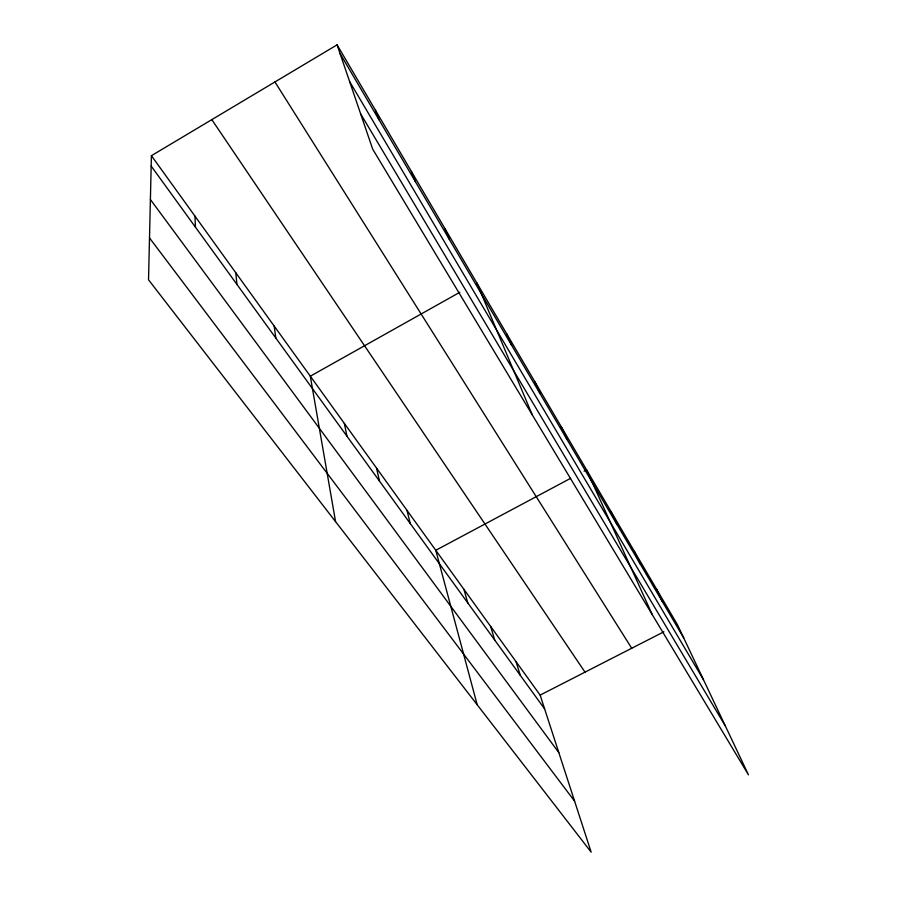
<?xml version="1.0" encoding="UTF-8"?>
<svg xmlns="http://www.w3.org/2000/svg" width="897" height="897" viewBox="0 0 897 897"><rect width="100%" height="100%" fill="white"/><g stroke="black" fill="none" stroke-linecap="round" stroke-linejoin="round"><path stroke-width="1.35" d="M151.414 155.697L148.532 279.797L591.168 852.15L540.14 695.108L151.414 155.697L337.093 44.85L677.515 624.828L748.468 774.84L372.692 149.149L337.093 44.85M459.825 292.287L310.306 376.191L335.556 521.628M570.582 478.336L435.774 550.298L477.193 704.773M584.082 471.138L586.526 469.826L652.31 614.737M540.14 695.108L663.892 631.791M149.507 237.94L574.596 801.156M150.393 199.515L558.82 752.605M151.167 166.068L544.625 708.933M211.815 119.637L585.012 672.145M274.942 81.952L631.723 648.251M360.65 113.874L725.393 726.054M349.628 81.571L703.45 679.679M340.053 53.528L683.749 638.002M656.503 589.037L662.636 602.111M634.392 551.375L640.413 564.303M611.104 511.694L616.968 524.453M561.343 426.916L566.859 439.227M534.747 381.595L540.028 393.604M506.592 333.628L511.615 345.289M476.756 282.79L532.235 414.795M445.069 228.813L449.442 239.566M411.364 171.394L415.345 181.564M375.451 110.208L378.96 119.693M516.01 661.627L520.316 675.396M490.637 626.431L494.74 640.099M463.928 589.363L467.797 602.93M406.958 510.303L410.254 523.534M376.527 468.077L379.498 481.095M344.37 423.451L346.948 436.189M274.19 326.082L275.861 338.113M235.821 272.834L236.931 284.405M194.974 216.155L195.456 227.176"/></g></svg>
